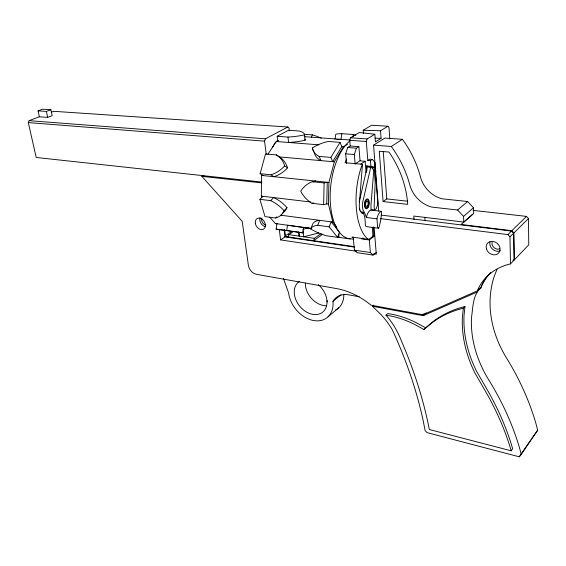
<?xml version="1.0" encoding="UTF-8"?>
<svg xmlns="http://www.w3.org/2000/svg" width="566" height="566" viewBox="0 0 566 566"><rect width="100%" height="100%" fill="white"/><g stroke="black" fill="none" stroke-linecap="round" stroke-linejoin="round"><path stroke-width="0.85" d="M261.839 197.746L261.358 196.105L261.513 175.425L328.924 182.443L334.35 161.819L343.463 146.764L347.524 144.323M323.632 204.687L324.12 182.938L327.24 182.273L326.738 203.916L323.632 204.687L311.993 203.286A28.993 24.437 79.6 0 1 300.73 191.237A28.717 24.112 76.3 0 1 312.418 181.714L315.566 181.056A28.576 24.055 76.3 0 0 313.26 181.99M336.494 226.697L332.858 222.07L328.414 204.114L328.924 182.443M346.647 158.954L345.069 162.725L362.481 164.281L359.304 204.453A9.947 4.79 -82.8 0 0 363.733 213.347M464.983 306.546L463.335 308.251L462.394 317.08A138.557 109.663 28.8 0 0 475.015 373.164L484.036 388.821A222.863 148.32 46.3 0 1 510.709 449.093L511.176 450.805L429.311 429.523L428.207 423.87A334.831 205.295 54.1 0 0 401.832 341.977C398.103 332.221 392.988 323.023 386.005 315.212L387.774 313.592L389.585 313.84A83.782 60.859 43.4 0 1 417.248 323.228L425.689 327.841L431.957 322.478A128.51 95.336 34.9 0 1 463.313 306.949L464.983 306.546L464.035 315.361A138.111 109.493 28.7 0 0 476.586 371.31L485.578 386.925A222.282 148.313 46.3 0 1 512.152 447.034L512.619 448.739L511.176 450.805M303.164 227.376L303.595 227.44L302.838 232.881L276.144 229.159L276.894 223.754M286.7 230.659L287.45 225.211L303.595 227.44M335.015 139.278L335.688 134.51A27.38 2.759 7.3 0 1 341.807 133.696L353.34 134.489L355.865 135.288M341.807 133.696L341.015 139.349A27.373 2.597 7.3 0 0 336.72 139.505M352.993 136.937L353.34 134.489M371.077 210.071L370.949 205.302L373.758 170.649L372.329 167.805L370.723 167.232L363.223 200.06A9.021 4.323 -82.8 0 0 364.235 211.981L366.443 217.514L376.942 218.83A8.936 4.16 -82.3 0 1 381.555 211.33L371.077 210.071A8.872 4.217 -82.3 0 0 366.443 217.514M260.105 173.684L265.532 153.945L276.378 154.9L279.25 156.902A27.649 21.791 -57.8 0 1 287.549 167.854A27.593 21.536 -55.9 0 1 273.852 176.712L270.944 174.802L260.105 173.684L263.041 175.587M371.841 209.731L374.423 210.043L376.298 208.67L377.883 203.668L374.614 161.94L372.393 159.4L370.468 160.652L367.829 160.426L366.294 141.493L367.115 138.96L374.848 134.234L375.442 141.868L381.095 138.337L380.529 130.767L387.943 126.239L388.991 127.555L389.797 138.925M355.172 164.197L354.33 154.525L356.403 148.193L358.872 146.672L360.061 160.716M321.099 233.588L314.385 238.35L313.606 240.691L322.769 234.168M346.519 163.44L345.642 153.811L347.715 147.514L350.205 146L349.703 140.276L350.524 137.771L359.346 132.543L374.848 134.234M288.059 236.942L288.837 234.642L293.627 231.395M266.211 154.214L264.57 141.16L265.404 138.811L287.861 126.996L289.049 128.22L289.339 130.817M490.687 272.656A65.783 53.162 33.4 0 0 480.838 288.037C472.511 295.07 473.134 307.409 471.499 317.307A128.949 102.198 28.7 0 0 488.762 379.92L491.882 384.993A229.209 153.046 46.3 0 1 519.34 447.282L521.258 454.335L519.27 456.819L427.089 432.636L425.137 430.655L423.276 421.189A327.778 201.319 54.1 0 0 392.302 329.78A67.863 49.242 47.7 0 0 381.293 314.859L372.378 306.241L373.652 305.116M337.569 237.352L339.522 232.414L331.202 221.851L329.2 226.853L337.569 237.352L326.193 235.739A28.449 10.747 21.7 0 1 310.72 228.997L312.708 224.115A27.72 10.337 21.3 0 1 319.705 220.337L317.696 225.296A27.776 10.209 21.3 0 0 310.72 228.997M362.481 164.281L361.108 167.628A52.305 24.444 -83.2 0 0 367.093 238.413L368.777 239.439L373.001 236.185L372.294 227.56M203.866 175.241L201.821 176.33L242.206 221.341L248.375 265.298A8.639 6.205 55.4 0 0 256.412 274.312L336.437 288.561A67.863 49.242 47.7 0 1 367.567 302.442L371.027 305.173L422.894 314.781L477.357 290.867L478.228 288.809A66.293 53.346 33.7 0 1 510.49 263.897L514.027 260.204L513.546 233.277L511.473 231.084L381.038 215.087M261.916 182.075L36.21 157.468L28.3 122.596L29.114 120.664L39.344 116.78L47.693 117.388L52.164 115.676L50.883 109.726L42.528 109.181L38.028 110.851L39.344 116.78M311.413 137.135L312.361 134.878A25.732 11.461 22.6 0 1 321.255 138.168M340.039 142.349L341.786 146.629L332.666 161.671L330.862 157.405L340.039 142.349L328.379 141.472A29.008 17.949 -24 0 0 312.298 147.967L313.833 151.476M267.838 154.369L276.293 141.507L278.55 140.297M519.27 456.819L530.894 439.789M531.863 438.374L537.7 430.231L535.882 423.361A222.289 152.834 45.8 0 0 509.57 362.983L506.556 358.08A124.187 100.246 26.9 0 1 493.856 277.453L495.639 272.762A63.901 52.447 32 0 1 497.061 269.437M521.258 454.335L537.7 430.231M262.879 196.289L259.921 199.338L265.001 216.594L275.684 218.023L276.838 216.785M275.684 218.023A27.628 18.169 44.5 0 0 284.104 210.785L287.004 207.665A27.027 17.581 43.2 0 0 273.64 197.569L270.697 200.647L259.921 199.338M512.817 260.197A65.783 53.162 33.4 0 1 514.416 259.801L528.764 244.802L528.474 218.518L526.458 216.389L473.049 210.389M477.357 290.867L481.001 287.118L481.864 285.066A65.833 53.176 33.4 0 1 490.29 273.06M386.005 315.212L387.823 315.467A84.016 60.895 43.4 0 1 415.536 324.912L423.991 329.539L425.689 327.841M510.49 263.897L509.966 236.821L513.546 233.277M514.416 259.801L513.942 232.888L528.474 218.518M380.331 218.646L507.879 234.6L511.473 231.084M472.695 214.323L461.106 224.483L511.869 230.695L526.458 216.389M372.378 306.241L423.198 315.679L426.219 312.729M422.894 314.781L423.984 313.713M414.008 219.58L413.788 216.049L463.78 222.077L473.707 213.389L473.501 207.779L467.629 201.531L442.06 198.793A27.515 23.921 50.5 0 1 420.474 176.988A92.414 74.266 56.9 0 0 402.419 139.3L384.859 138.062L373.56 145.144L378.725 211.118M463.78 222.077L463.554 216.382L473.501 207.779M423.991 329.539L430.266 324.176A128.899 95.428 35 0 1 461.665 308.647L463.335 308.251M373.56 145.144L391.318 146.488A94.02 74.62 56.9 0 1 409.77 184.827A28.038 24.105 50.8 0 0 431.702 207.078L457.576 210.007L467.629 201.531M328.054 316.804L338.765 307.805M283.46 278.451L288.639 293.103A26.319 19.371 51.5 0 0 313.43 320.498A26.319 19.371 51.5 0 0 332.95 301.409L341.029 294.759M353.198 237.013L354.394 250.151L357.146 252.684L373.065 255.082L376.517 252.316M363.018 237.869L361.674 238.894L369.322 239.97L374.006 236.355L373.235 226.909M383.104 201.574L407.711 204.361A88.353 70.099 56.9 0 0 390.158 153.768L388.955 152.042L379.284 151.271L383.104 201.574L386.776 198.899L407.796 201.234M291.773 231.444L285.413 235.746L284.677 229.683M279.3 229.456L280.595 239.899L285.023 236.899L354.387 247.101M391.318 146.488L402.419 139.3M367.829 160.426L369.768 159.18L372.393 159.4M360.719 164.126L365.134 161.282L366.075 172.623M355.462 163.652L359.905 160.822L365.134 161.282M363.457 133.597L363.188 130.258L371.664 125.228L387.943 126.239M277.177 136.279L288.49 130.272L299.202 131.015A27.366 7.62 -7.1 0 1 304.565 134.807L305.145 140.205A26.701 7.393 -6.8 0 1 288.596 142.469L287.974 137.078L277.177 136.279L277.821 141.627M479.218 288.745L480.838 288.037M423.198 315.679L476.798 292.205M51.456 112.188L53.749 111.318L287.861 126.996M38.028 110.851L46.391 111.417L50.883 109.726M318.778 232.959L303.751 236.807L303.093 230.999M302.902 229.343L308.767 227.857M311.993 203.286L313.564 202.904M363.188 130.258L380.529 130.767M375.046 138.139L381.095 138.337M304.423 134.312L312.361 134.878M350.524 137.771L367.115 138.96M304.175 136.654L350.064 140.007M349.703 140.276L366.294 141.493M29.114 120.664L265.404 138.811M350.205 146L358.872 146.672M276.293 141.507L318.906 144.839M341.786 146.629L343.463 146.764M347.715 147.514L356.403 148.193M28.3 122.596L264.57 141.16M345.642 153.811L354.33 154.525M312.298 147.967A28.611 17.334 -23.2 0 0 319.153 156.393L330.862 157.405M279.25 156.902L334.35 161.819M366.902 170.302L366.542 165.958L370.921 166.354L374.027 167.288L375.208 182.259L374.133 206.392L374.423 210.043M374.027 167.288L369.669 166.892L366.542 165.958M370.723 167.232L367.214 166.913L359.728 199.656A8.992 4.337 -82.8 0 0 359.169 201.906M370.581 167.642L372.329 167.805M312.418 181.714L324.12 182.938M201.821 176.33L261.421 182.868M261.358 196.105L310.812 202.012M326.738 203.916L328.414 204.114M276.144 229.159L286.262 230.454M280.326 215.151L332.858 222.07M381.555 211.33A28.64 13.676 -82.4 0 1 378.682 228.254L366.499 226.648A3.707 1.769 -82.2 0 1 365.254 223.655A18.176 8.844 -82.1 0 0 363.959 214.571L362.594 211.84M317.696 225.296L329.2 226.853M372.308 236.121L374.006 236.355M269.77 217.153L275.394 223.549L277.085 223.775M302.683 227.299L311.434 228.508M275.394 223.549L310.833 228.452M368.777 239.439L351.868 237.069L353.297 237.918M353.686 239.262L347.899 238.442A51.4 25.152 -83.3 0 1 330.176 194.725A51.4 25.152 -83.3 0 1 349.937 140.87M337.442 236.652A26.835 10.025 -5.2 0 0 339.076 237.38L350.297 238.972M287.981 230.68L299.067 232.272M288.837 234.642L314.385 238.35M284.62 236.432L354.712 246.719M354.394 250.151L370.376 252.535L373.065 255.082M280.595 239.899L356.283 251.233M373.68 253.837L376.291 254.226L374.112 227.32M299.732 232.371L302.838 232.881M359.233 296.761L348.062 294.745A22.987 17.178 48.6 0 0 332.95 301.409M276.378 154.9A27.791 21.841 -57.8 0 1 284.684 165.888L287.549 167.854M511.869 230.695L513.942 232.888M507.879 234.6L509.966 236.821M457.576 210.007L463.554 216.382M319.153 156.393L320.993 160.631A28.491 17.369 -23.1 0 1 314.144 152.176M46.391 111.417L47.693 117.388M376.942 218.83L377.458 225.24A3.743 1.748 -82.2 0 0 378.682 228.254M284.182 229.973L285.023 236.899M298.763 232.018L299.244 236.149L298.827 232.145M338.744 233.97L339.076 237.38M369.322 239.97L370.376 252.535M370.468 160.652L370.921 166.354M383.253 151.476L386.776 198.899M424.847 217.316L425.045 220.797M499.82 248.799A5.476 4.648 39.3 0 1 494.104 247.675A5.476 4.648 39.3 0 1 492.13 242.241M272.819 147.004A14.504 8.08 -84.9 0 1 277.743 140.658M265.893 224.928A4.592 3.41 57.6 0 1 261.825 218.108M375.98 171.385A10.804 5.08 -84 0 1 375.477 170.019M374.883 166.722A10.804 5.08 -84 0 1 374.975 162.52M343.824 294.285A25.895 19.322 51.4 0 1 335.305 310.225M326.525 305.711A19.003 14.178 51.4 0 1 305.35 283.05M318.269 284.641A19.315 14.214 51.5 0 1 324.191 310.677A19.315 14.214 51.5 0 1 300.051 306.609A19.315 14.214 51.5 0 1 299.315 281.444M362.912 212.3A8.992 4.337 -82.8 0 1 360.754 211.557M359.898 210.326A8.992 4.337 -82.8 0 1 359.283 208.621M327.127 300.461A35.856 26.199 52.4 0 1 327.155 301.954M265.581 226.711A6.184 4.592 57.6 0 1 260.105 217.535M500.351 250.802A7.379 6.254 39.3 0 1 492.661 249.281A7.379 6.254 39.3 0 1 490 241.965M363.28 212.54A9.933 4.797 -82.8 0 1 361.999 213.134M287.004 207.665A27.529 18.197 44.5 0 1 282.151 213.375M304.565 134.807A26.765 7.273 -6.8 0 1 287.974 137.078M284.684 165.888A27.727 21.586 -55.9 0 1 270.944 174.802M304.72 139.045A27.302 7.747 -7.1 0 1 305.145 140.205M270.697 200.647A27.126 17.553 43.2 0 1 284.104 210.785M368.374 207A4.995 2.391 -82.8 0 0 367.716 198.921A4.995 2.391 -82.8 0 0 364.405 205.522A4.995 2.391 -82.8 0 0 368.374 207M255.273 223.131A6.226 4.592 57.6 0 0 263.508 229.216A6.226 4.592 57.6 0 0 262.228 219.247A6.226 4.592 57.6 0 0 255.273 223.131M486.406 248.906A7.436 6.276 39.6 0 0 498.158 253.54A7.436 6.276 39.6 0 0 494.783 241.894A7.436 6.276 39.6 0 0 486.406 248.906M367.638 205.472A2.589 1.238 -82.8 0 0 367.299 201.291A2.589 1.238 -82.8 0 0 365.579 204.715A2.589 1.238 -82.8 0 0 367.638 205.472M368.07 206.364A3.99 1.91 -82.8 0 0 367.539 199.918A3.99 1.91 -82.8 0 0 364.893 205.196A3.99 1.91 -82.8 0 0 368.07 206.364"/></g></svg>
